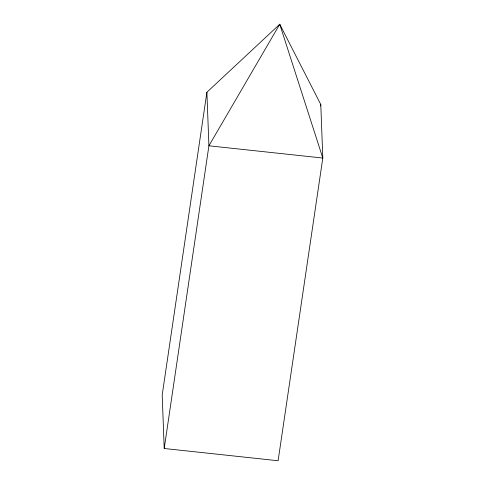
<?xml version="1.0" encoding="UTF-8"?>
<svg xmlns="http://www.w3.org/2000/svg" width="485" height="485" viewBox="0 0 485 485"><rect width="100%" height="100%" fill="white"/><g stroke="black" fill="none" stroke-linecap="round" stroke-linejoin="round"><path stroke-width="0.73" d="M206.895 92.253L162.196 394.954L164.209 448.498L278.105 460.75L322.804 158.049L320.791 104.505L279.748 24.25L206.895 92.253L208.908 145.797L164.209 448.498M320.567 106.003L320.791 104.505M279.748 24.25L208.908 145.797L322.804 158.049L279.748 24.25"/></g></svg>
